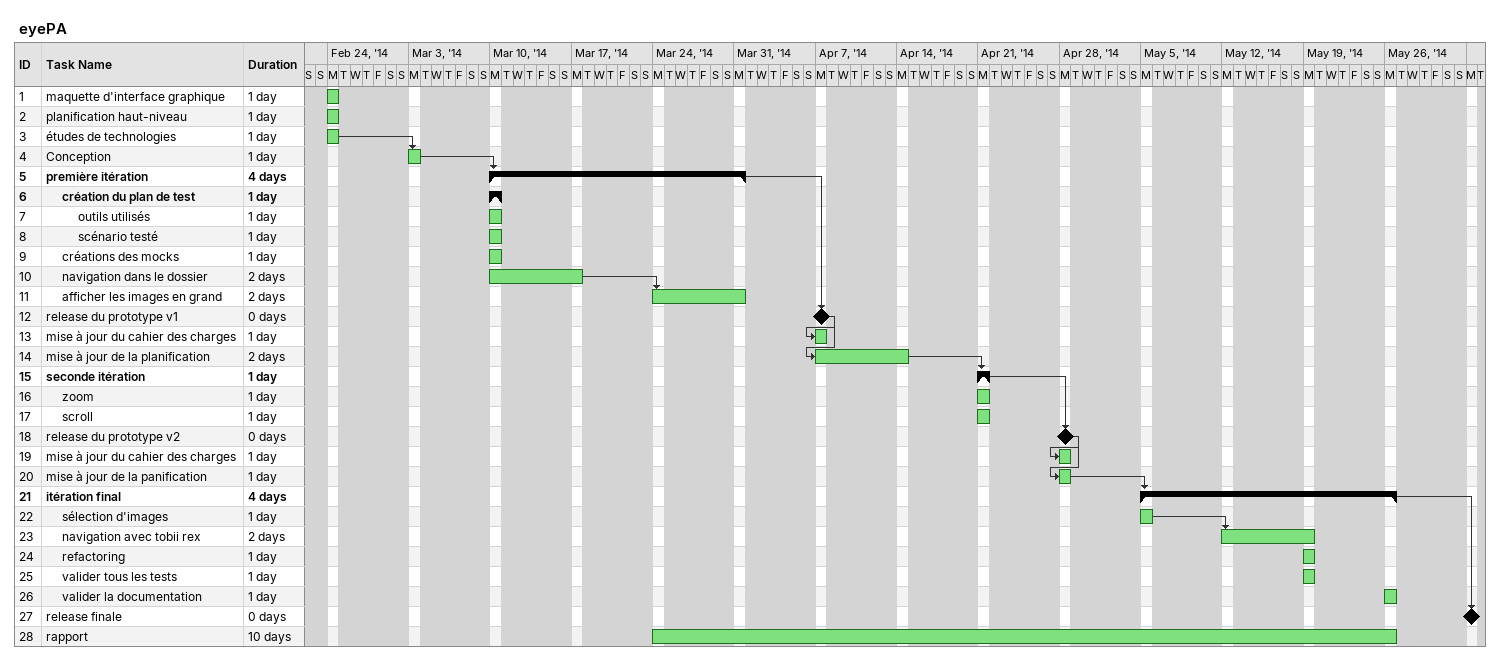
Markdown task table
eyePA

| ID | Level | Task | Duration | Start | Finish | Predecessors |
|---|---|---|---|---|---|---|
| 1 | 1 | maquette d'interface graphique | 1d | 2014-02-24 | 2014-02-24 |  |
| 2 | 1 | planification haut-niveau | 1d | 2014-02-24 | 2014-02-24 |  |
| 3 | 1 | études de technologies | 1d | 2014-02-24 | 2014-02-24 |  |
| 4 | 1 | Conception | 1d | 2014-03-03 | 2014-03-03 | 3 |
| 5 | 1 | **première itération** | 4d | 2014-03-10 | 2014-03-31 | 4 |
| 6 | 2 | **création du plan de test** | 1d | 2014-03-10 | 2014-03-10 |  |
| 7 | 3 | outils utilisés | 1d | 2014-03-10 | 2014-03-10 |  |
| 8 | 3 | scénario testé | 1d | 2014-03-10 | 2014-03-10 |  |
| 9 | 2 | créations des mocks | 1d | 2014-03-10 | 2014-03-10 |  |
| 10 | 2 | navigation dans le dossier | 2d | 2014-03-10 | 2014-03-17 |  |
| 11 | 2 | afficher les images en grand | 2d | 2014-03-24 | 2014-03-31 | 10 |
| 12 | 1 | release du prototype v1 | 0d | 2014-04-07 | 2014-04-07 | 5 |
| 13 | 1 | mise à jour du cahier des charges | 1d | 2014-04-07 | 2014-04-07 | 12 |
| 14 | 1 | mise à jour de la planification | 2d | 2014-04-07 | 2014-04-14 | 12 |
| 15 | 1 | **seconde itération** | 1d | 2014-04-21 | 2014-04-21 | 14 |
| 16 | 2 | zoom | 1d | 2014-04-21 | 2014-04-21 |  |
| 17 | 2 | scroll | 1d | 2014-04-21 | 2014-04-21 |  |
| 18 | 1 | release du prototype v2 | 0d | 2014-04-28 | 2014-04-28 | 15 |
| 19 | 1 | mise à jour du cahier des charges | 1d | 2014-04-28 | 2014-04-28 | 18 |
| 20 | 1 | mise à jour de la panification | 1d | 2014-04-28 | 2014-04-28 | 18 |
| 21 | 1 | **itération final** | 4d | 2014-05-05 | 2014-05-26 | 20 |
| 22 | 2 | sélection d'images | 1d | 2014-05-05 | 2014-05-05 |  |
| 23 | 2 | navigation avec tobii rex | 2d | 2014-05-12 | 2014-05-19 | 22 |
| 24 | 2 | refactoring | 1d | 2014-05-19 | 2014-05-19 |  |
| 25 | 2 | valider tous les tests | 1d | 2014-05-19 | 2014-05-19 |  |
| 26 | 2 | valider la documentation | 1d | 2014-05-26 | 2014-05-26 |  |
| 27 | 1 | release finale | 0d | 2014-06-02 | 2014-06-02 | 21 |
| 28 | 1 | rapport | 10d | 2014-03-24 | 2014-05-26 |  |
